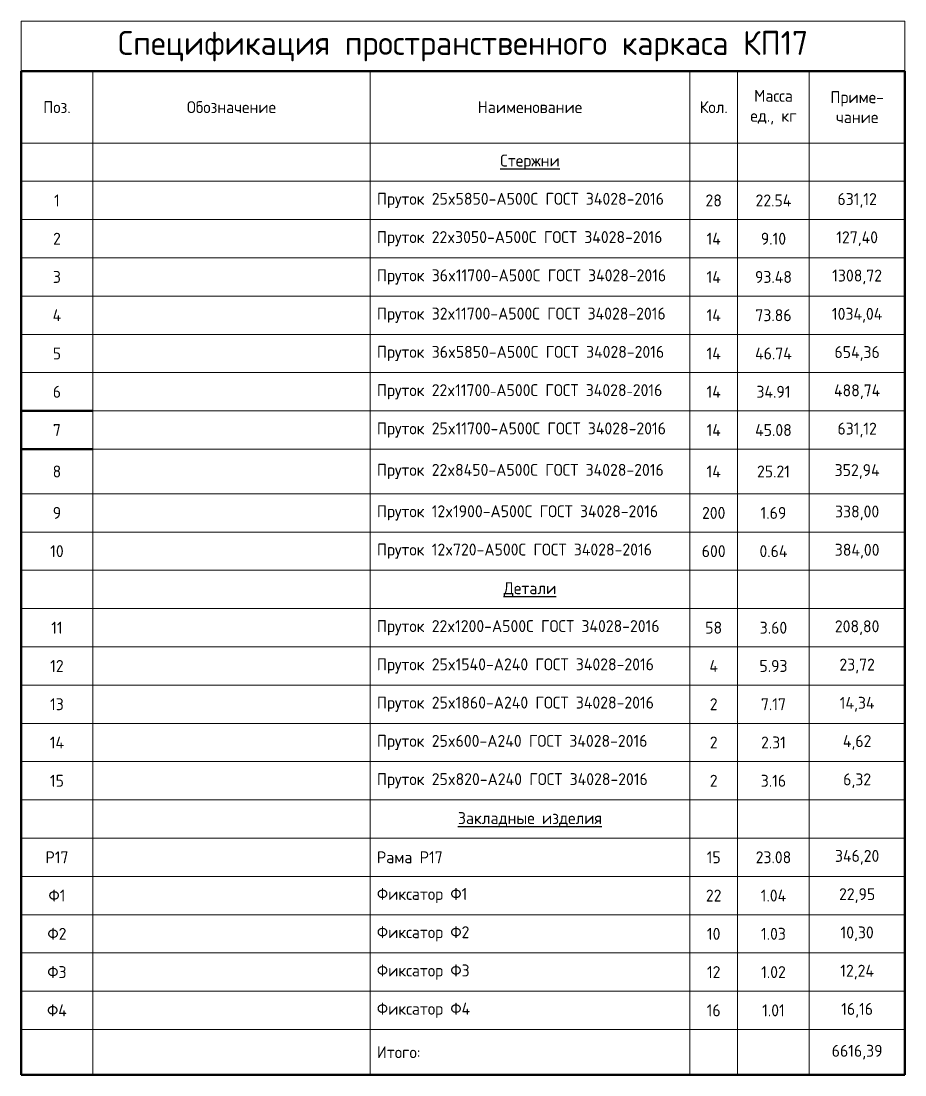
# Model space of a CAD drawing. Header units: millimetres. Extents: x -65574 to 111613, y -106550 to -50518.
# Drawn here: x 82063 to 100549, y -87328 to -65295 of the extents above; entities that cross this region are included whole.
import ezdxf

# ---------------------------------------------------------------- set-up
doc = ezdxf.new("R2010")
doc.units = ezdxf.units.MM
doc.layers.get('Defpoints').update_dxf_attribs({"color": 6})
doc.styles.add('GOST-2.304_Type-B', font='GOST Common.ttf')
doc.styles.add('mpp', font='mipgost.shx')

# ---------------------------------------------------------------- blocks, each defined once
blk = doc.blocks.new('*T37')
at = {"color": 7, "lineweight": 50, "transparency": 16777216}
for p, q in [((0, -1050), (18486, -1050)), ((0, -1050), (0, -22033)), ((18486, -1050), (18486, -22033)), ((0, -22033), (18486, -22033))]:
    blk.add_line(p, q, dxfattribs=at)
at = {"color": 7, "lineweight": 20, "transparency": 16777216}
for p, q in [((1500, -1050), (1500, -22033)), ((7301, -1050), (7301, -22033)), ((13986, -1050), (13986, -22033)), ((14986, -1050), (14986, -22033)), ((16486, -1050), (16486, -22033)), ((0, -2550), (18486, -2550)), ((0, -3350), (18486, -3350)), ((0, -4150), (18486, -4150)), ((0, -4950), (18486, -4950)), ((0, -5750), (18486, -5750)), ((0, -6550), (18486, -6550)), ((0, -7350), (18486, -7350)), ((1500, -8150), (18486, -8150)), ((1500, -8950), (18486, -8950)), ((0, -9883), (18486, -9883)), ((0, -10683), (18486, -10683)), ((0, -11483), (18486, -11483)), ((0, -12283), (18486, -12283)), ((0, -13083), (18486, -13083)), ((0, -13883), (18486, -13883)), ((0, -14683), (18486, -14683)), ((0, -15483), (18486, -15483)), ((0, -16283), (18486, -16283)), ((0, -17083), (18486, -17083)), ((0, -17883), (18486, -17883)), ((0, -18683), (18486, -18683)), ((0, -19483), (18486, -19483)), ((0, -20283), (18486, -20283)), ((0, -21083), (18486, -21083))]:
    blk.add_line(p, q, dxfattribs=at)
at = {"color": 0, "lineweight": 50, "transparency": 16777216}
for p, q in [((0, -8150), (1500, -8150)), ((0, -8950), (1500, -8950))]:
    blk.add_line(p, q, dxfattribs=at)
at = {"layer": 'Defpoints', "color": 8, "linetype": 'ByBlock', "lineweight": 0, "transparency": 16777216}
for p, q in [((0, 0), (18486, 0)), ((0, 0), (0, -1050)), ((18486, 0), (18486, -1050))]:
    blk.add_line(p, q, dxfattribs=at)
at = {"color": 0, "transparency": 16777216}
for s, insert, char_height, width, attachment_point, style in [('Спецификация пространственного каркаса КП17', (9243, -525), 500, 18205.6, 5, 'GOST-2.304_Type-B'), ('{\\H250.00\\W1.00;Масса\\Pед., кг}', (15736, -1800), 250, 1220, 5, 'GOST-2.304_Type-B'), ('Приме-\\Pчание', (17486, -1800), 250, 1720, 5, 'GOST-2.304_Type-B'), ('{\\H250.00\\W1.00;Поз.}', (750, -1800), 250, 1220, 5, 'GOST-2.304_Type-B'), ('{\\H250.00\\W1.00;Обозначение}', (4400, -1800), 250, 5520.74, 5, 'GOST-2.304_Type-B'), ('{\\H250.00\\W1.00;Наименование}', (10643, -1800), 250, 6404.85, 5, 'GOST-2.304_Type-B'), ('{\\H250.00\\W1.00;Кол.}', (14486, -1800), 250, 720, 5, 'GOST-2.304_Type-B'), ('{\\H250.00\\W1.00;\\LСтержни}', (10643, -2950), 250, 6404.85, 5, 'GOST-2.304_Type-B'), ('1', (750, -3750), 250, 1220, 5, 'GOST-2.304_Type-B'), ('{\\C256;Пруток 25x5850-А500С ГОСТ 34028-2016}', (7441, -3750), 250, 6404.85, 4, 'GOST-2.304_Type-B'), ('28', (14486, -3750), 250, 720, 5, 'GOST-2.304_Type-B'), ('22.54', (15736, -3750), 250, 1220, 5, 'GOST-2.304_Type-B'), ('631,12', (17486, -3750), 250, 1720, 5, 'GOST-2.304_Type-B'), ('{\\C256;Пруток 22x3050-А500С ГОСТ 34028-2016}', (7441, -4550), 250, 6404.85, 4, 'GOST-2.304_Type-B'), ('127,40', (17486, -4550), 250, 1720, 5, 'GOST-2.304_Type-B'), ('2', (750, -4550), 250, 1220, 5, 'GOST-2.304_Type-B'), ('14', (14486, -4550), 250, 720, 5, 'GOST-2.304_Type-B'), ('9.10', (15736, -4550), 250, 1220, 5, 'GOST-2.304_Type-B'), ('3', (750, -5350), 250, 1220, 5, 'GOST-2.304_Type-B'), ('{\\C256;Пруток 36x11700-А500С ГОСТ 34028-2016}', (7441, -5350), 250, 6404.85, 4, 'GOST-2.304_Type-B'), ('14', (14486, -5350), 250, 720, 5, 'GOST-2.304_Type-B'), ('{\\C256;93.48', (15736, -5350), 250, 1220, 5, 'GOST-2.304_Type-B'), ('1308,72', (17486, -5350), 250, 1720, 5, 'GOST-2.304_Type-B'), ('4', (750, -6150), 250, 1220, 5, 'GOST-2.304_Type-B'), ('{\\C256;Пруток 32x11700-А500С ГОСТ 34028-2016}', (7441, -6150), 250, 6404.85, 4, 'GOST-2.304_Type-B'), ('14', (14486, -6150), 250, 720, 5, 'GOST-2.304_Type-B'), ('73.86', (15736, -6150), 250, 1220, 5, 'GOST-2.304_Type-B'), ('1034,04', (17486, -6150), 250, 1720, 5, 'GOST-2.304_Type-B'), ('5', (750, -6950), 250, 1220, 5, 'GOST-2.304_Type-B'), ('{\\C256;Пруток 36x5850-А500С ГОСТ 34028-2016}', (7441, -6950), 250, 6404.85, 4, 'GOST-2.304_Type-B'), ('14', (14486, -6950), 250, 720, 5, 'GOST-2.304_Type-B'), ('{\\C256;46.74', (15736, -6950), 250, 1220, 5, 'GOST-2.304_Type-B'), ('654,36', (17486, -6950), 250, 1720, 5, 'GOST-2.304_Type-B'), ('6', (750, -7750), 250, 1220, 5, 'GOST-2.304_Type-B'), ('{\\C256;Пруток 22x11700\\H0.8x;-\\H1.25x;А500С ГОСТ 34028\\H0.8x;-\\H1.25x;2016}', (7441, -7750), 250, 6404.85, 4, 'GOST-2.304_Type-B'), ('14', (14486, -7750), 250, 720, 5, 'GOST-2.304_Type-B'), ('{\\C256;34.91', (15736, -7750), 250, 1220, 5, 'GOST-2.304_Type-B'), ('488,74', (17486, -7750), 250, 1720, 5, 'GOST-2.304_Type-B'), ('7', (750, -8550), 250, 1220, 5, 'GOST-2.304_Type-B'), ('{\\C256;Пруток 25x11700-А500С ГОСТ 34028-2016}', (7441, -8550), 250, 6404.85, 4, 'GOST-2.304_Type-B'), ('14', (14486, -8550), 250, 720, 5, 'GOST-2.304_Type-B'), ('45.08', (15736, -8550), 250, 1220, 5, 'GOST-2.304_Type-B'), ('631,12', (17486, -8550), 250, 1720, 5, 'GOST-2.304_Type-B'), ('8', (750, -9417), 250, 1220, 5, 'GOST-2.304_Type-B'), ('{\\fGOST Common|b0|i0|c204|p34;\\C256;Пруток 22x\\fGOST Common|b0|i0|c0|p34;8450\\fGOST Common|b0|i0|c204|p34;-А500С ГОСТ 34028-2016}', (7441, -9417), 250, 6404.85, 4, 'mpp'), ('14', (14486, -9417), 250, 720, 5, 'GOST-2.304_Type-B'), ('{\\C256;25.21', (15736, -9417), 250, 1220, 5, 'GOST-2.304_Type-B'), ('352,94', (17486, -9417), 250, 1720, 5, 'GOST-2.304_Type-B'), ('{\\C256;Пруток 12x1900-А500С }ГОСТ 34028-2016', (7441, -10283), 250, 6404.85, 4, 'GOST-2.304_Type-B'), ('338,00', (17486, -10283), 250, 1720, 5, 'GOST-2.304_Type-B'), ('9', (750, -10283), 250, 1220, 5, 'GOST-2.304_Type-B'), ('200', (14486, -10283), 250, 720, 5, 'GOST-2.304_Type-B'), ('1.69', (15736, -10283), 250, 1220, 5, 'GOST-2.304_Type-B'), ('10', (750, -11083), 250, 1220, 5, 'GOST-2.304_Type-B'), ('Пруток 12x720-А500С ГОСТ 34028-2016', (7441, -11083), 250, 6404.85, 4, 'GOST-2.304_Type-B'), ('600', (14486, -11083), 250, 720, 5, 'GOST-2.304_Type-B'), ('0.64', (15736, -11083), 250, 1220, 5, 'GOST-2.304_Type-B'), ('384,00', (17486, -11083), 250, 1720, 5, 'GOST-2.304_Type-B'), ('{\\H250.00\\W1.00;\\LДетали}', (10643, -11883), 250, 6404.85, 5, 'GOST-2.304_Type-B'), ('11', (750, -12683), 250, 1220, 5, 'GOST-2.304_Type-B'), ('{\\C256;Пруток 22x1200-А500С }ГОСТ 34028-2016', (7441, -12683), 250, 6404.85, 4, 'GOST-2.304_Type-B'), ('58', (14486, -12683), 250, 720, 5, 'GOST-2.304_Type-B'), ('3.60', (15736, -12683), 250, 1220, 5, 'GOST-2.304_Type-B'), ('208,80', (17486, -12683), 250, 1720, 5, 'GOST-2.304_Type-B'), ('12', (750, -13483), 250, 1220, 5, 'GOST-2.304_Type-B'), ('{\\C256;Пруток 25x1540-А240 }ГОСТ 34028-2016', (7441, -13483), 250, 6404.85, 4, 'GOST-2.304_Type-B'), ('4', (14486, -13483), 250, 720, 5, 'GOST-2.304_Type-B'), ('5.93', (15736, -13483), 250, 1220, 5, 'GOST-2.304_Type-B'), ('23,72', (17486, -13483), 250, 1720, 5, 'GOST-2.304_Type-B'), ('13', (750, -14283), 250, 1220, 5, 'GOST-2.304_Type-B'), ('{\\C256;Пруток 25x1860-А240 }ГОСТ 34028-2016', (7441, -14283), 250, 6404.85, 4, 'GOST-2.304_Type-B'), ('2', (14486, -14283), 250, 720, 5, 'GOST-2.304_Type-B'), ('7.17', (15736, -14283), 250, 1220, 5, 'GOST-2.304_Type-B'), ('14,34', (17486, -14283), 250, 1720, 5, 'GOST-2.304_Type-B'), ('14', (750, -15083), 250, 1220, 5, 'GOST-2.304_Type-B'), ('{\\C256;Пруток 25x600-А240 }ГОСТ 34028-2016', (7441, -15083), 250, 6404.85, 4, 'GOST-2.304_Type-B'), ('2', (14486, -15083), 250, 720, 5, 'GOST-2.304_Type-B'), ('2.31', (15736, -15083), 250, 1220, 5, 'GOST-2.304_Type-B'), ('4,62', (17486, -15083), 250, 1720, 5, 'GOST-2.304_Type-B'), ('15', (750, -15883), 250, 1220, 5, 'GOST-2.304_Type-B'), ('{\\C256;Пруток 25x820-А240 }ГОСТ 34028-2016', (7441, -15883), 250, 6404.85, 4, 'GOST-2.304_Type-B'), ('2', (14486, -15883), 250, 720, 5, 'GOST-2.304_Type-B'), ('3.16', (15736, -15883), 250, 1220, 5, 'GOST-2.304_Type-B'), ('6,32', (17486, -15883), 250, 1720, 5, 'GOST-2.304_Type-B'), ('{\\LЗакладные изделия}', (10643, -16683), 250, 6404.85, 5, 'GOST-2.304_Type-B'), ('Р17', (750, -17483), 250, 1220, 5, 'GOST-2.304_Type-B'), ('Рама Р17', (7441, -17483), 250, 6404.85, 4, 'GOST-2.304_Type-B'), ('15', (14486, -17483), 250, 720, 5, 'GOST-2.304_Type-B'), ('23.08', (15736, -17483), 250, 1220, 5, 'GOST-2.304_Type-B'), ('346,20', (17486, -17483), 250, 1720, 5, 'GOST-2.304_Type-B'), ('Ф1', (750, -18283), 250, 1220, 5, 'GOST-2.304_Type-B'), ('Фиксатор Ф1', (7441, -18283), 250, 6404.85, 4, 'GOST-2.304_Type-B'), ('22', (14486, -18283), 250, 720, 5, 'GOST-2.304_Type-B'), ('1.04', (15736, -18283), 250, 1220, 5, 'GOST-2.304_Type-B'), ('22,95', (17486, -18283), 250, 1720, 5, 'GOST-2.304_Type-B'), ('Фиксатор Ф2', (7441, -19083), 250, 6404.85, 4, 'GOST-2.304_Type-B'), ('10,30', (17486, -19083), 250, 1720, 5, 'GOST-2.304_Type-B'), ('Ф2', (750, -19083), 250, 1220, 5, 'GOST-2.304_Type-B'), ('10', (14486, -19083), 250, 720, 5, 'GOST-2.304_Type-B'), ('1.03', (15736, -19083), 250, 1220, 5, 'GOST-2.304_Type-B'), ('Ф3', (750, -19883), 250, 1220, 5, 'GOST-2.304_Type-B'), ('Фиксатор Ф3', (7441, -19883), 250, 6404.85, 4, 'GOST-2.304_Type-B'), ('12', (14486, -19883), 250, 720, 5, 'GOST-2.304_Type-B'), ('1.02', (15736, -19883), 250, 1220, 5, 'GOST-2.304_Type-B'), ('12,24', (17486, -19883), 250, 1720, 5, 'GOST-2.304_Type-B'), ('Ф4', (750, -20683), 250, 1220, 5, 'GOST-2.304_Type-B'), ('Фиксатор Ф4', (7441, -20683), 250, 6404.85, 4, 'GOST-2.304_Type-B'), ('16', (14486, -20683), 250, 720, 5, 'GOST-2.304_Type-B'), ('1.01', (15736, -20683), 250, 1220, 5, 'GOST-2.304_Type-B'), ('16,16', (17486, -20683), 250, 1720, 5, 'GOST-2.304_Type-B'), ('Итого:', (7441, -21558), 250, 6404.85, 4, 'GOST-2.304_Type-B'), ('6616,39', (17486, -21558), 250, 1720, 5, 'GOST-2.304_Type-B')]:
    blk.add_mtext(s, dxfattribs=dict(at, insert=insert, char_height=char_height, width=width, attachment_point=attachment_point, style=style))

msp = doc.modelspace()

# ---------------------------------------------------------------- block references
msp.add_blockref('*T37', (82063.4, -65294.9))

doc.saveas('drawing.dxf')
